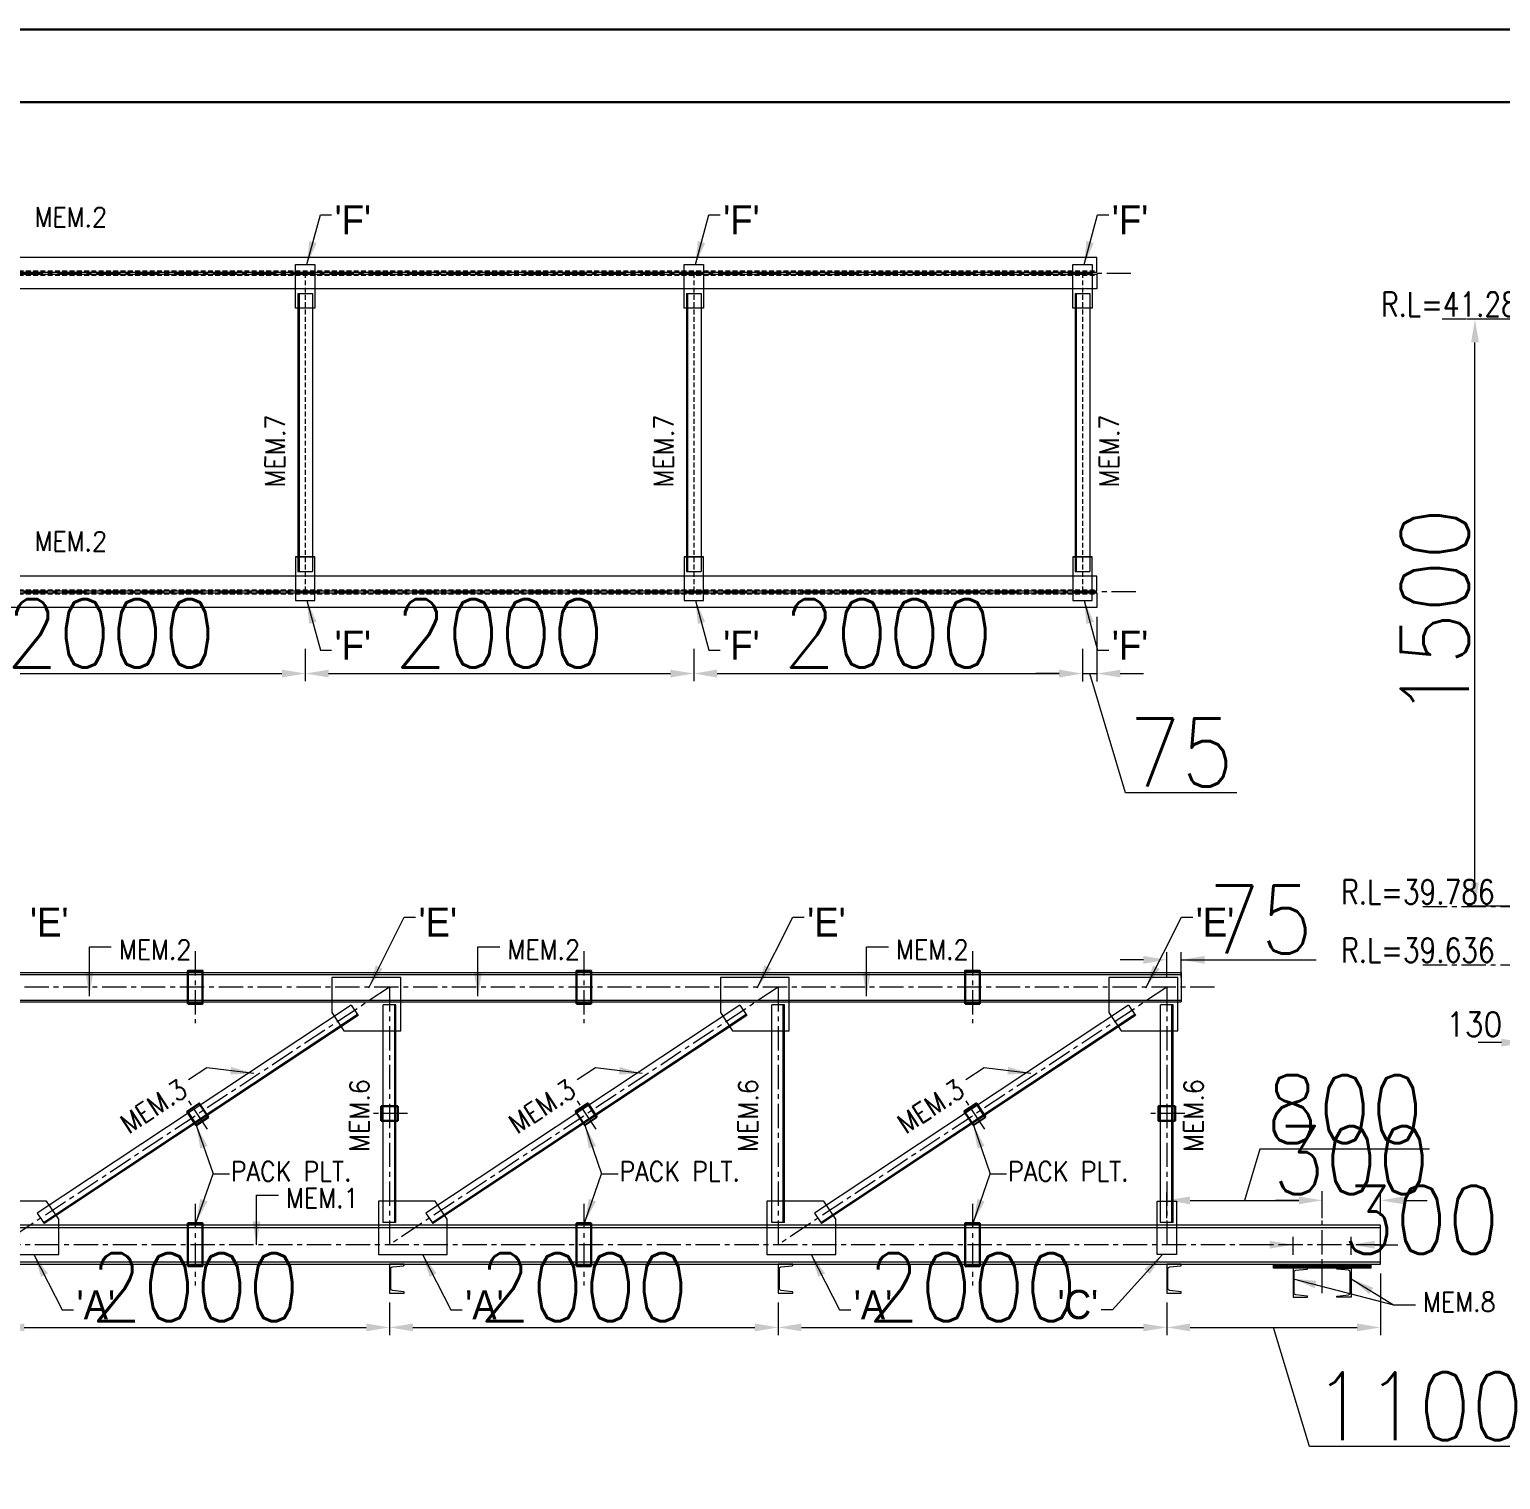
# Model space of a CAD drawing. Header units: millimetres. Extents: x 0 to 1124626, y -157535 to 82123.
# Drawn here: x 516411 to 523983, y 51670 to 59132 of the extents above; entities that cross this region are included whole.
import ezdxf

# ---------------------------------------------------------------- set-up
doc = ezdxf.new("R2010")
doc.units = ezdxf.units.MM
doc.header["$MEASUREMENT"] = 0
doc.linetypes.add('CENTER', pattern=[2, 1.25, -0.25, 0.25, -0.25])
doc.linetypes.add('HIDDEN', pattern=[0.375, 0.25, -0.125])
for name, color, linetype, lineweight in [('CN', 253, 'Continuous', 15), ('Dim', 6, 'Continuous', 13), ('L4', 4, 'Continuous', 30), ('rSHEET', 2, 'Continuous', 30), ('STR. STEEL', 25, 'Continuous', 18), ('structure', 183, 'Continuous', 15), ('Text', 7, 'Continuous', 15), ('TEXT-4', 2, 'Continuous', 25)]:
    doc.layers.add(name, color=color, linetype=linetype, lineweight=lineweight)
doc.styles.add('style1', font='romans.shx', dxfattribs={"width": 0.9, "height": 300})
doc.dimstyles.new('2.0 DIM-1', dxfattribs={"dimscale": 40, "dimtxt": 125, "dimasz": 3, "dimexe": 1, "dimexo": 1.2, "dimgap": 0.8, "dimtad": 1, "dimdec": 0, "dimlfac": 0.5, "dimzin": 1, "dimdsep": 46, "dimtxsty": 'style1', "dimcen": 2, "dimclrd": 8, "dimclre": 8, "dimclrt": 7, "dimadec": 0, "dimazin": 0, "dimtfac": 1, "dimtdec": 0, "dimtofl": 0, "dimtmove": 1, "dimatfit": 3, "dimfxl": 1, "dimtolj": 1, "dimtzin": 0, "dimlwd": 9, "dimlwe": 9, "dimarcsym": 1})
doc.dimstyles.new('Copy of DIM-1', dxfattribs={"dimscale": 40, "dimtxt": 125, "dimasz": 3, "dimexe": 1, "dimexo": 1.2, "dimgap": 0.8, "dimtad": 1, "dimdec": 0, "dimzin": 1, "dimdsep": 46, "dimtxsty": 'style1', "dimcen": 2, "dimclrd": 8, "dimclre": 8, "dimclrt": 7, "dimadec": 0, "dimazin": 0, "dimtfac": 1, "dimtdec": 0, "dimtofl": 0, "dimtmove": 1, "dimatfit": 3, "dimfxl": 1, "dimtolj": 1, "dimtzin": 0, "dimlwd": 9, "dimlwe": 9, "dimarcsym": 1})

# ---------------------------------------------------------------- blocks, each defined once
blk = doc.blocks.new('*D674')
at = {"layer": 'DEFPOINTS', "color": 0, "ltscale": 20, "transparency": 16777216}
for p in [(523850.8, 57641.6), (524311.1, 57641.6), (524207.3, 54620.8)]:
    blk.add_point(p, dxfattribs=at)
at = {"layer": 'Dim', "color": 8, "lineweight": 9, "ltscale": 20, "transparency": 16777216}
for p, q in [((524263.1, 57641.6), (523810.8, 57641.6)), ((523850.8, 54740.8), (523850.8, 57521.6)), ((524159.3, 54620.8), (523810.8, 54620.8))]:
    blk.add_line(p, q, dxfattribs=at)
at = {"layer": 'Dim', "color": 8, "ltscale": 20, "transparency": 16777216}
for points in [[(523870.8, 57521.6), (523830.8, 57521.6), (523850.8, 57641.6)], [(523830.8, 54740.8), (523870.8, 54740.8), (523850.8, 54620.8)]]:
    blk.add_solid(points, dxfattribs=at)
at = {"layer": 'Dim', "color": 7, "ltscale": 20, "transparency": 16777216, "insert": (523643.8, 56131.2), "char_height": 350, "attachment_point": 5, "rotation": 90, "style": 'style1'}
blk.add_mtext('\\A1;1500', dxfattribs=at)
blk = doc.blocks.new('*D680')
at = {"layer": 'DEFPOINTS', "color": 0, "ltscale": 20, "transparency": 16777216}
for p in [(524107.3, 54308.2), (524367.3, 54308.2), (524107.3, 53918.2)]:
    blk.add_point(p, dxfattribs=at)
at = {"layer": 'Dim', "color": 8, "lineweight": 9, "ltscale": 20, "transparency": 16777216}
for p, q in [((524107.3, 54260.2), (524107.3, 53878.2)), ((524367.3, 54260.2), (524367.3, 53878.2)), ((523987.3, 53918.2), (523867.3, 53918.2)), ((524487.3, 53918.2), (524607.3, 53918.2))]:
    blk.add_line(p, q, dxfattribs=at)
at = {"layer": 'Dim', "color": 8, "ltscale": 20, "transparency": 16777216}
for points in [[(523987.3, 53898.2), (523987.3, 53938.2), (524107.3, 53918.2)], [(524487.3, 53938.2), (524487.3, 53898.2), (524367.3, 53918.2)]]:
    blk.add_solid(points, dxfattribs=at)
at = {"layer": 'Dim', "color": 7, "ltscale": 20, "transparency": 16777216, "insert": (523846.7, 54012.7), "char_height": 125, "attachment_point": 5, "style": 'style1'}
blk.add_mtext('\\A1;130', dxfattribs=at)
blk = doc.blocks.new('*D787')
at = {"layer": 'DEFPOINTS', "color": 0, "ltscale": 20, "transparency": 16777216}
for p in [(516264.5, 52628.4), (518264.5, 52628.4), (518264.5, 52452.7)]:
    blk.add_point(p, dxfattribs=at)
at = {"layer": 'Dim', "color": 8, "lineweight": 9, "ltscale": 20, "transparency": 16777216}
for p, q in [((516264.5, 52580.4), (516264.5, 52412.7)), ((518264.5, 52580.4), (518264.5, 52412.7)), ((516384.5, 52452.7), (518144.5, 52452.7))]:
    blk.add_line(p, q, dxfattribs=at)
at = {"layer": 'Dim', "color": 8, "ltscale": 20, "transparency": 16777216}
for points in [[(516384.5, 52472.7), (516384.5, 52432.7), (516264.5, 52452.7)], [(518144.5, 52432.7), (518144.5, 52472.7), (518264.5, 52452.7)]]:
    blk.add_solid(points, dxfattribs=at)
at = {"layer": 'Dim', "color": 7, "ltscale": 20, "transparency": 16777216, "insert": (517264.5, 52659.7), "char_height": 350, "attachment_point": 5, "style": 'style1'}
blk.add_mtext('\\A1;2000', dxfattribs=at)
blk = doc.blocks.new('*D788')
at = {"layer": 'DEFPOINTS', "color": 0, "ltscale": 20, "transparency": 16777216}
for p in [(518264.5, 52628.4), (520264.5, 52628.4), (520264.5, 52452.7)]:
    blk.add_point(p, dxfattribs=at)
at = {"layer": 'Dim', "color": 8, "lineweight": 9, "ltscale": 20, "transparency": 16777216}
for p, q in [((518264.5, 52580.4), (518264.5, 52412.7)), ((520264.5, 52580.4), (520264.5, 52412.7)), ((518384.5, 52452.7), (520144.5, 52452.7))]:
    blk.add_line(p, q, dxfattribs=at)
at = {"layer": 'Dim', "color": 8, "ltscale": 20, "transparency": 16777216}
for points in [[(518384.5, 52472.7), (518384.5, 52432.7), (518264.5, 52452.7)], [(520144.5, 52432.7), (520144.5, 52472.7), (520264.5, 52452.7)]]:
    blk.add_solid(points, dxfattribs=at)
at = {"layer": 'Dim', "color": 7, "ltscale": 20, "transparency": 16777216, "insert": (519264.5, 52659.7), "char_height": 350, "attachment_point": 5, "style": 'style1'}
blk.add_mtext('\\A1;2000', dxfattribs=at)
blk = doc.blocks.new('*D789')
at = {"layer": 'DEFPOINTS', "color": 0, "ltscale": 20, "transparency": 16777216}
for p in [(523364.5, 52778.4), (522264.5, 52628.4), (523364.5, 52452.7)]:
    blk.add_point(p, dxfattribs=at)
at = {"layer": 'Dim', "color": 8, "lineweight": 9, "ltscale": 20, "transparency": 16777216}
for p, q in [((523364.5, 52730.4), (523364.5, 52412.7)), ((522264.5, 52580.4), (522264.5, 52412.7)), ((522384.5, 52452.7), (523244.5, 52452.7)), ((522998.4, 51839.7), (522814.5, 52452.7)), ((524124, 51839.7), (522998.4, 51839.7))]:
    blk.add_line(p, q, dxfattribs=at)
at = {"layer": 'Dim', "color": 8, "ltscale": 20, "transparency": 16777216}
for points in [[(522384.5, 52472.7), (522384.5, 52432.7), (522264.5, 52452.7)], [(523244.5, 52432.7), (523244.5, 52472.7), (523364.5, 52452.7)]]:
    blk.add_solid(points, dxfattribs=at)
at = {"layer": 'Dim', "color": 7, "ltscale": 20, "transparency": 16777216, "insert": (523561.2, 52046.7), "char_height": 350, "attachment_point": 5, "style": 'style1'}
blk.add_mtext('\\A1;1100', dxfattribs=at)
blk = doc.blocks.new('*D791')
at = {"layer": 'DEFPOINTS', "color": 0, "ltscale": 20, "transparency": 16777216}
for p in [(522339.5, 54344.3), (522264.5, 54203.4), (522339.5, 54203.4)]:
    blk.add_point(p, dxfattribs=at)
at = {"layer": 'Dim', "color": 8, "lineweight": 9, "ltscale": 20, "transparency": 16777216}
for p, q in [((522264.5, 54251.4), (522264.5, 54384.3)), ((522339.5, 54251.4), (522339.5, 54384.3)), ((522144.5, 54344.3), (522024.5, 54344.3)), ((522339.5, 54344.3), (523034.3, 54344.3)), ((522459.5, 54344.3), (522579.5, 54344.3))]:
    blk.add_line(p, q, dxfattribs=at)
at = {"layer": 'Dim', "color": 8, "ltscale": 20, "transparency": 16777216}
for points in [[(522144.5, 54324.3), (522144.5, 54364.3), (522264.5, 54344.3)], [(522459.5, 54364.3), (522459.5, 54324.3), (522339.5, 54344.3)]]:
    blk.add_solid(points, dxfattribs=at)
at = {"layer": 'Dim', "color": 7, "ltscale": 20, "transparency": 16777216, "insert": (522747.2, 54551.3), "char_height": 350, "attachment_point": 5, "style": 'style1'}
blk.add_mtext('\\A1;75', dxfattribs=at)
blk = doc.blocks.new('*D793')
at = {"layer": 'DEFPOINTS', "color": 0, "ltscale": 20, "transparency": 16777216}
for p in [(523364.5, 53106.6), (523064.5, 52978.4), (523364.5, 52978.4)]:
    blk.add_point(p, dxfattribs=at)
at = {"layer": 'Dim', "color": 8, "lineweight": 9, "ltscale": 20, "transparency": 16777216}
for p, q in [((522944.5, 53106.6), (522824.5, 53106.6)), ((523064.5, 53026.4), (523064.5, 53146.6)), ((523364.5, 53026.4), (523364.5, 53146.6)), ((523484.5, 53106.6), (523604.5, 53106.6))]:
    blk.add_line(p, q, dxfattribs=at)
at = {"layer": 'Dim', "color": 8, "ltscale": 20, "transparency": 16777216}
for points in [[(522944.5, 53086.6), (522944.5, 53126.6), (523064.5, 53106.6)], [(523484.5, 53126.6), (523484.5, 53086.6), (523364.5, 53106.6)]]:
    blk.add_solid(points, dxfattribs=at)
at = {"layer": 'Dim', "color": 7, "ltscale": 20, "transparency": 16777216, "insert": (523214.5, 53313.6), "char_height": 350, "attachment_point": 5, "style": 'style1'}
blk.add_mtext('\\A1;300', dxfattribs=at)
blk = doc.blocks.new('*D794')
at = {"layer": 'DEFPOINTS', "color": 0, "ltscale": 20, "transparency": 16777216}
for p in [(523214.5, 52878.4), (522914.5, 52778.4), (523214.5, 52778.4)]:
    blk.add_point(p, dxfattribs=at)
at = {"layer": 'Dim', "color": 8, "lineweight": 9, "ltscale": 20, "transparency": 16777216}
for p, q in [((522794.5, 52878.4), (522674.5, 52878.4)), ((522914.5, 52826.4), (522914.5, 52918.4)), ((523214.5, 52826.4), (523214.5, 52918.4)), ((523334.5, 52878.4), (523454.5, 52878.4))]:
    blk.add_line(p, q, dxfattribs=at)
at = {"layer": 'Dim', "color": 8, "ltscale": 20, "transparency": 16777216}
for points in [[(522794.5, 52858.4), (522794.5, 52898.4), (522914.5, 52878.4)], [(523334.5, 52898.4), (523334.5, 52858.4), (523214.5, 52878.4)]]:
    blk.add_solid(points, dxfattribs=at)
at = {"layer": 'Dim', "color": 7, "ltscale": 20, "transparency": 16777216, "insert": (523573.6, 53006.8), "char_height": 350, "attachment_point": 5, "style": 'style1'}
blk.add_mtext('\\A1;300', dxfattribs=at)
blk = doc.blocks.new('*D840')
at = {"layer": 'DEFPOINTS', "color": 0, "ltscale": 20, "transparency": 16777216}
for p in [(515830.4, 55993.3), (517830.4, 55993.3), (517830.4, 55817.6)]:
    blk.add_point(p, dxfattribs=at)
at = {"layer": 'Dim', "color": 8, "lineweight": 9, "ltscale": 20, "transparency": 16777216}
for p, q in [((515830.4, 55945.3), (515830.4, 55777.6)), ((517830.4, 55945.3), (517830.4, 55777.6)), ((515950.4, 55817.6), (517710.4, 55817.6))]:
    blk.add_line(p, q, dxfattribs=at)
at = {"layer": 'Dim', "color": 8, "ltscale": 20, "transparency": 16777216}
for points in [[(515950.4, 55837.6), (515950.4, 55797.6), (515830.4, 55817.6)], [(517710.4, 55797.6), (517710.4, 55837.6), (517830.4, 55817.6)]]:
    blk.add_solid(points, dxfattribs=at)
at = {"layer": 'Dim', "color": 7, "ltscale": 20, "transparency": 16777216, "insert": (516830.4, 56024.6), "char_height": 350, "attachment_point": 5, "style": 'style1'}
blk.add_mtext('\\A1;2000', dxfattribs=at)
blk = doc.blocks.new('*D841')
at = {"layer": 'DEFPOINTS', "color": 0, "ltscale": 20, "transparency": 16777216}
for p in [(517830.4, 55993.3), (519830.4, 55912.1), (519830.4, 55817.6)]:
    blk.add_point(p, dxfattribs=at)
at = {"layer": 'Dim', "color": 8, "lineweight": 9, "ltscale": 20, "transparency": 16777216}
for p, q in [((517830.4, 55945.3), (517830.4, 55777.6)), ((517950.4, 55817.6), (519710.4, 55817.6)), ((519830.4, 55864.1), (519830.4, 55777.6))]:
    blk.add_line(p, q, dxfattribs=at)
at = {"layer": 'Dim', "color": 8, "ltscale": 20, "transparency": 16777216}
for points in [[(517950.4, 55837.6), (517950.4, 55797.6), (517830.4, 55817.6)], [(519710.4, 55797.6), (519710.4, 55837.6), (519830.4, 55817.6)]]:
    blk.add_solid(points, dxfattribs=at)
at = {"layer": 'Dim', "color": 7, "ltscale": 20, "transparency": 16777216, "insert": (518830.4, 56024.6), "char_height": 350, "attachment_point": 5, "style": 'style1'}
blk.add_mtext('\\A1;2000', dxfattribs=at)
blk = doc.blocks.new('*D842')
at = {"layer": 'DEFPOINTS', "color": 0, "ltscale": 20, "transparency": 16777216}
for p in [(521905.4, 56158.3), (521830.4, 55993.3), (521905.4, 55817.4)]:
    blk.add_point(p, dxfattribs=at)
at = {"layer": 'Dim', "color": 8, "lineweight": 9, "ltscale": 20, "transparency": 16777216}
for p, q in [((521905.4, 56110.3), (521905.4, 55777.4)), ((521830.4, 55945.3), (521830.4, 55777.4)), ((521710.4, 55817.4), (521590.4, 55817.4)), ((521830.4, 55817.4), (521905.4, 55817.4)), ((522051.8, 55204.4), (521867.9, 55817.4)), ((522025.4, 55817.4), (522145.4, 55817.4)), ((522626.1, 55204.4), (522051.8, 55204.4))]:
    blk.add_line(p, q, dxfattribs=at)
at = {"layer": 'Dim', "color": 8, "ltscale": 20, "transparency": 16777216}
for points in [[(521710.4, 55797.4), (521710.4, 55837.4), (521830.4, 55817.4)], [(522025.4, 55837.4), (522025.4, 55797.4), (521905.4, 55817.4)]]:
    blk.add_solid(points, dxfattribs=at)
at = {"layer": 'Dim', "color": 7, "ltscale": 20, "transparency": 16777216, "insert": (522338.9, 55411.4), "char_height": 350, "attachment_point": 5, "style": 'style1'}
blk.add_mtext('\\A1;75', dxfattribs=at)
blk = doc.blocks.new('*D876')
at = {"layer": 'DEFPOINTS', "color": 0, "ltscale": 20, "transparency": 16777216}
for p in [(523064.5, 53106.6), (522264.5, 52966.4), (523064.5, 52966.4)]:
    blk.add_point(p, dxfattribs=at)
at = {"layer": 'Dim', "color": 8, "lineweight": 9, "ltscale": 20, "transparency": 16777216}
for p, q in [((522743.4, 53369.6), (522664.5, 53106.6)), ((523617, 53369.6), (522743.4, 53369.6)), ((522264.5, 53014.4), (522264.5, 53146.6)), ((522384.5, 53106.6), (522944.5, 53106.6)), ((523064.5, 53014.4), (523064.5, 53146.6))]:
    blk.add_line(p, q, dxfattribs=at)
at = {"layer": 'Dim', "color": 8, "ltscale": 20, "transparency": 16777216}
for points in [[(522384.5, 53126.6), (522384.5, 53086.6), (522264.5, 53106.6)], [(522944.5, 53086.6), (522944.5, 53126.6), (523064.5, 53106.6)]]:
    blk.add_solid(points, dxfattribs=at)
at = {"layer": 'Dim', "color": 7, "ltscale": 20, "transparency": 16777216, "insert": (523180.2, 53576.6), "char_height": 350, "attachment_point": 5, "style": 'style1'}
blk.add_mtext('\\A1;800', dxfattribs=at)
blk = doc.blocks.new('*D877')
at = {"layer": 'DEFPOINTS', "color": 0, "ltscale": 20, "transparency": 16777216}
for p in [(519830.4, 55993.3), (521830.4, 55912.1), (521830.4, 55817.6)]:
    blk.add_point(p, dxfattribs=at)
at = {"layer": 'Dim', "color": 8, "lineweight": 9, "ltscale": 20, "transparency": 16777216}
for p, q in [((519830.4, 55945.3), (519830.4, 55777.6)), ((519950.4, 55817.6), (521710.4, 55817.6)), ((521830.4, 55864.1), (521830.4, 55777.6))]:
    blk.add_line(p, q, dxfattribs=at)
at = {"layer": 'Dim', "color": 8, "ltscale": 20, "transparency": 16777216}
for points in [[(519950.4, 55837.6), (519950.4, 55797.6), (519830.4, 55817.6)], [(521710.4, 55797.6), (521710.4, 55837.6), (521830.4, 55817.6)]]:
    blk.add_solid(points, dxfattribs=at)
at = {"layer": 'Dim', "color": 7, "ltscale": 20, "transparency": 16777216, "insert": (520830.4, 56024.6), "char_height": 350, "attachment_point": 5, "style": 'style1'}
blk.add_mtext('\\A1;2000', dxfattribs=at)
blk = doc.blocks.new('*D880')
at = {"layer": 'DEFPOINTS', "color": 0, "ltscale": 20, "transparency": 16777216}
for p in [(520264.5, 52628.4), (522264.5, 52628.4), (522264.5, 52452.7)]:
    blk.add_point(p, dxfattribs=at)
at = {"layer": 'Dim', "color": 8, "lineweight": 9, "ltscale": 20, "transparency": 16777216}
for p, q in [((520264.5, 52580.4), (520264.5, 52412.7)), ((522264.5, 52580.4), (522264.5, 52412.7)), ((520384.5, 52452.7), (522144.5, 52452.7))]:
    blk.add_line(p, q, dxfattribs=at)
at = {"layer": 'Dim', "color": 8, "ltscale": 20, "transparency": 16777216}
for points in [[(520384.5, 52472.7), (520384.5, 52432.7), (520264.5, 52452.7)], [(522144.5, 52432.7), (522144.5, 52472.7), (522264.5, 52452.7)]]:
    blk.add_solid(points, dxfattribs=at)
at = {"layer": 'Dim', "color": 7, "ltscale": 20, "transparency": 16777216, "insert": (521264.5, 52659.7), "char_height": 350, "attachment_point": 5, "style": 'style1'}
blk.add_mtext('\\A1;2000', dxfattribs=at)

msp = doc.modelspace()

# ---------------------------------------------------------------- hatches: boundary and pattern name
at = {"layer": 'Dim', "ltscale": 20}
h = msp.add_hatch(dxfattribs=at)
h.set_pattern_fill('ANSI31', color=256)
h.set_pattern_definition([(45, (405877.99499, 23941.13111), (-0.08838834765, 0.08838834765), [])])
h.paths.add_polyline_path([(523064.5323, 52778.3944), (522814.5323, 52778.3944), (522814.5323, 52758.3944), (523064.5323, 52758.3944)])
h.paths.add_polyline_path([(523314.5323, 52778.3944), (523064.5323, 52778.3944), (523064.5323, 52758.3944), (523314.5323, 52758.3944)])

# ---------------------------------------------------------------- linework, layer by layer
at = {"layer": 'CN', "linetype": 'CENTER', "ltscale": 100}
for p, q in [((497555.3502, 57878.2834), (522105.3502, 57878.2834)), ((524207.3248, 57641.6017), (523664.6349, 57641.6017)), ((522105.3502, 56238.2834), (497555.3502, 56238.2834)), ((524107.3248, 54617.6017), (523564.6349, 54617.6017)), ((517264.5323, 54388.3944), (517264.5323, 54018.3944)), ((519264.5323, 54388.3944), (519264.5323, 54018.3944)), ((521264.5323, 54388.3944), (521264.5323, 54018.3944)), ((524107.3248, 54317.6017), (523564.6349, 54317.6017)), ((522510.4729, 54203.3944), (498018.5917, 54203.3944)), ((518264.5323, 54203.3944), (516264.5323, 52878.3944)), ((518264.5323, 54203.3944), (518264.5323, 52878.3944)), ((520264.5323, 54203.3944), (518264.5323, 52878.3944)), ((520264.5323, 54203.3944), (520264.5323, 52878.3944)), ((522264.5323, 54203.3944), (520264.5323, 52878.3944)), ((522264.5323, 54203.3944), (522264.5323, 52878.3944)), ((517328.2349, 53472.1396), (517226.0607, 53626.3648)), ((519328.2349, 53472.1396), (519226.0607, 53626.3648)), ((521328.2349, 53472.1396), (521226.0607, 53626.3648)), ((518357.0323, 53553.3944), (518172.0323, 53553.3944)), ((522357.0323, 53553.3944), (522172.0323, 53553.3944)), ((523064.5323, 52628.3944), (523064.5323, 53163.6449)), ((517264.5323, 53088.3944), (517264.5323, 52668.3944)), ((519264.5323, 53088.3944), (519264.5323, 52668.3944)), ((521264.5323, 53088.3944), (521264.5323, 52668.3944)), ((523364.5323, 52878.3944), (497164.5323, 52878.3944))]:
    msp.add_line(p, q, dxfattribs=at)
at = {"layer": 'CN', "linetype": 'HIDDEN', "ltscale": 100}
for p, q in [((497755.3502, 57889.2834), (521905.3502, 57889.2834)), ((497755.3502, 57867.2834), (521905.3502, 57867.2834)), ((517830.3502, 57878.2834), (517830.3502, 56238.2834)), ((519830.3502, 57878.2834), (519830.3502, 56238.2834)), ((521830.3502, 57878.2834), (521830.3502, 56238.2834)), ((497755.3502, 56249.2834), (521905.3502, 56249.2834)), ((497755.3502, 56227.2834), (521905.3502, 56227.2834))]:
    msp.add_line(p, q, dxfattribs=at)
at = {"layer": 'Dim', "color": 2, "ltscale": 20}
for p, q in [((517780.3502, 56418.2834), (517880.3502, 56418.2834)), ((519780.3502, 56418.2834), (519880.3502, 56418.2834)), ((521780.3502, 56418.2834), (521880.3502, 56418.2834))]:
    msp.add_line(p, q, dxfattribs=at)
at = {"layer": 'Dim', "ltscale": 20}
for points in [[(517880.3502, 57698.2834), (517780.3502, 57698.2834), (517780.3502, 57923.2834), (517880.3502, 57923.2834)], [(519880.3502, 57698.2834), (519780.3502, 57698.2834), (519780.3502, 57923.2834), (519880.3502, 57923.2834)], [(521880.3502, 57698.2834), (521780.3502, 57698.2834), (521780.3502, 57923.2834), (521880.3502, 57923.2834)], [(517880.3502, 56418.2834), (517780.3502, 56418.2834), (517780.3502, 56193.2834), (517880.3502, 56193.2834)], [(519880.3502, 56418.2834), (519780.3502, 56418.2834), (519780.3502, 56193.2834), (519880.3502, 56193.2834)], [(521880.3502, 56418.2834), (521780.3502, 56418.2834), (521780.3502, 56193.2834), (521880.3502, 56193.2834)], [(518322.0323, 54253.3944), (517967.2386, 54253.3944), (517967.2386, 54072.582), (518029.3934, 53978.7633), (518322.0323, 53978.7633)], [(520322.0323, 54253.3944), (519967.2386, 54253.3944), (519967.2386, 54072.582), (520029.3934, 53978.7633), (520322.0323, 53978.7633)], [(522322.0323, 54253.3944), (521967.2386, 54253.3944), (521967.2386, 54072.582), (522029.3934, 53978.7633), (522322.0323, 53978.7633)], [(516207.0323, 52828.3944), (516561.826, 52828.3944), (516561.826, 53009.2068), (516499.6711, 53103.0255), (516207.0323, 53103.0255)], [(518207.0323, 52828.3944), (518561.826, 52828.3944), (518561.826, 53009.2068), (518499.6711, 53103.0255), (518207.0323, 53103.0255)], [(520207.0323, 52828.3944), (520561.826, 52828.3944), (520561.826, 53009.2068), (520499.6711, 53103.0255), (520207.0323, 53103.0255)], [(522214.5323, 53103.0255), (522314.5323, 53103.0255), (522314.5323, 52828.3944), (522214.5323, 52828.3944)], [(522814.5323, 52778.3944), (523314.5323, 52778.3944), (523314.5323, 52758.3944), (522814.5323, 52758.3944)]]:
    msp.add_lwpolyline(points, close=True, dxfattribs=at)
at = {"layer": 'L4', "ltscale": 20}
for points in [[(517227.0323, 54118.3944), (517302.0323, 54118.3944), (517302.0323, 54288.3944), (517227.0323, 54288.3944)], [(519227.0323, 54118.3944), (519302.0323, 54118.3944), (519302.0323, 54288.3944), (519227.0323, 54288.3944)], [(521227.0323, 54118.3944), (521302.0323, 54118.3944), (521302.0323, 54288.3944), (521227.0323, 54288.3944)], [(517331.8822, 53534.5331), (517284.9372, 53605.3933), (517222.4135, 53563.9713), (517269.3584, 53493.1111)], [(518307.0323, 53590.8944), (518222.0323, 53590.8944), (518222.0323, 53515.8944), (518307.0323, 53515.8944)], [(519331.8822, 53534.5331), (519284.9372, 53605.3933), (519222.4135, 53563.9713), (519269.3584, 53493.1111)], [(521331.8822, 53534.5331), (521284.9372, 53605.3933), (521222.4135, 53563.9713), (521269.3584, 53493.1111)], [(522307.0323, 53590.8944), (522222.0323, 53590.8944), (522222.0323, 53515.8944), (522307.0323, 53515.8944)], [(517227.0323, 52768.3944), (517302.0323, 52768.3944), (517302.0323, 52988.3944), (517227.0323, 52988.3944)], [(519227.0323, 52768.3944), (519302.0323, 52768.3944), (519302.0323, 52988.3944), (519227.0323, 52988.3944)], [(521227.0323, 52768.3944), (521302.0323, 52768.3944), (521302.0323, 52988.3944), (521227.0323, 52988.3944)]]:
    msp.add_lwpolyline(points, close=True, dxfattribs=at)
at = {"layer": 'rSHEET'}
msp.add_lwpolyline([(495896.8161, 31349.5566), (535189.7745, 31349.5566), (535189.7745, 59132.4848), (495896.8161, 59132.4848)], close=True, dxfattribs=at)
msp.add_lwpolyline([(496551.6987, 31723.0736), (534534.8919, 31723.0736, 0.414213562), (534815.5558, 32003.7375), (534815.5558, 58478.3038, 0.414213562), (534534.8919, 58758.9678), (496551.6987, 58758.9678, 0.414213562), (496271.0348, 58478.3038), (496271.0348, 32003.7375, 0.414213562)], format="xyb", close=True, dxfattribs=at)
at = {"layer": 'STR. STEEL', "ltscale": 20}
for points in [[(518264.5323, 52628.3944), (518339.5323, 52628.3944), (518339.5323, 52633.2975, 0.383864035), (518336.6668, 52636.48), (518280.5825, 52642.3747, -0.383864035), (518270.7323, 52653.3144), (518270.7323, 52753.4743, -0.383864035), (518280.5825, 52764.4141), (518336.6668, 52770.3088, 0.383864035), (518339.5323, 52773.4913), (518339.5323, 52778.3944), (518264.5323, 52778.3944)], [(520264.5323, 52628.3944), (520339.5323, 52628.3944), (520339.5323, 52633.2975, 0.383864035), (520336.6668, 52636.48), (520280.5825, 52642.3747, -0.383864035), (520270.7323, 52653.3144), (520270.7323, 52753.4743, -0.383864035), (520280.5825, 52764.4141), (520336.6668, 52770.3088, 0.383864035), (520339.5323, 52773.4913), (520339.5323, 52778.3944), (520264.5323, 52778.3944)], [(522264.5323, 52628.3944), (522339.5323, 52628.3944), (522339.5323, 52633.2975, 0.383864035), (522336.6668, 52636.48), (522280.5825, 52642.3747, -0.383864035), (522270.7323, 52653.3144), (522270.7323, 52753.4743, -0.383864035), (522280.5825, 52764.4141), (522336.6668, 52770.3088, 0.383864035), (522339.5323, 52773.4913), (522339.5323, 52778.3944), (522264.5323, 52778.3944)], [(522914.5323, 52608.3944), (522989.5323, 52608.3944), (522989.5323, 52611.5916, 0.383864035), (522987.3831, 52613.9784), (522929.187, 52620.0951, -0.383864035), (522920.2323, 52630.0403), (522920.2323, 52736.7485, -0.383864035), (522929.187, 52746.6937), (522987.3831, 52752.8104, 0.383864035), (522989.5323, 52755.1972), (522989.5323, 52758.3944), (522914.5323, 52758.3944)], [(523214.5323, 52608.3944), (523139.5323, 52608.3944), (523139.5323, 52611.5916, -0.383864035), (523141.6814, 52613.9784), (523199.8776, 52620.0951, 0.383864035), (523208.8323, 52630.0403), (523208.8323, 52736.7485, 0.383864035), (523199.8776, 52746.6937), (523141.6814, 52752.8104, -0.383864035), (523139.5323, 52755.1972), (523139.5323, 52758.3944), (523214.5323, 52758.3944)]]:
    msp.add_lwpolyline(points, format="xyb", close=True, dxfattribs=at)
at = {"layer": 'structure', "color": 2, "ltscale": 20}
for p, q in [((517792.8502, 57773.2834), (517792.8502, 56343.2834)), ((517792.8502, 57773.2834), (517867.8502, 57773.2834)), ((517798.8502, 57773.2834), (517798.8502, 56343.2834)), ((517867.8502, 57773.2834), (517867.8502, 56343.2834)), ((519792.8502, 57773.2834), (519792.8502, 56343.2834)), ((519792.8502, 57773.2834), (519867.8502, 57773.2834)), ((519798.8502, 57773.2834), (519798.8502, 56343.2834)), ((519867.8502, 57773.2834), (519867.8502, 56343.2834)), ((521792.8502, 57773.2834), (521792.8502, 56343.2834)), ((521792.8502, 57773.2834), (521867.8502, 57773.2834)), ((521798.8502, 57773.2834), (521798.8502, 56343.2834)), ((521867.8502, 57773.2834), (521867.8502, 56343.2834)), ((517792.8502, 56343.2834), (517867.8502, 56343.2834)), ((519792.8502, 56343.2834), (519867.8502, 56343.2834)), ((521792.8502, 56343.2834), (521867.8502, 56343.2834)), ((498189.5323, 54278.3944), (522339.5323, 54278.3944)), ((498189.5323, 54269.3944), (522339.5323, 54269.3944)), ((522339.5323, 54278.3944), (522339.5323, 54128.3944)), ((498189.5323, 54137.3944), (522339.5323, 54137.3944)), ((498189.5323, 54128.3944), (522339.5323, 54128.3944)), ((518067.4697, 54111.8256), (516450.9269, 53040.866)), ((518100.055, 54062.6402), (516483.5122, 52991.6807)), ((518067.4697, 54111.8256), (518103.3687, 54057.6383)), ((518232.0323, 52993.3944), (518232.0323, 54113.3944)), ((518297.0323, 54113.3944), (518232.0323, 54113.3944)), ((518291.0323, 52993.3944), (518291.0323, 54113.3944)), ((518297.0323, 52993.3944), (518297.0323, 54113.3944)), ((520067.4697, 54111.8256), (518450.9269, 53040.866)), ((520100.055, 54062.6402), (518483.5122, 52991.6807)), ((520067.4697, 54111.8256), (520103.3687, 54057.6383)), ((520232.0323, 52993.3944), (520232.0323, 54113.3944)), ((520297.0323, 54113.3944), (520232.0323, 54113.3944)), ((520291.0323, 52993.3944), (520291.0323, 54113.3944)), ((520297.0323, 52993.3944), (520297.0323, 54113.3944)), ((522067.4697, 54111.8256), (520450.9269, 53040.866)), ((522100.055, 54062.6402), (520483.5122, 52991.6807)), ((522067.4697, 54111.8256), (522103.3687, 54057.6383)), ((522232.0323, 52993.3944), (522232.0323, 54113.3944)), ((522297.0323, 54113.3944), (522232.0323, 54113.3944)), ((522291.0323, 52993.3944), (522291.0323, 54113.3944)), ((522297.0323, 52993.3944), (522297.0323, 54113.3944)), ((518103.3687, 54057.6383), (516486.826, 52986.6788)), ((520103.3687, 54057.6383), (518486.826, 52986.6788)), ((522103.3687, 54057.6383), (520486.826, 52986.6788)), ((516450.9269, 53040.866), (516486.826, 52986.6788)), ((518450.9269, 53040.866), (518486.826, 52986.6788)), ((520450.9269, 53040.866), (520486.826, 52986.6788)), ((520450.9269, 53040.866), (520486.826, 52986.6788)), ((497164.5323, 52966.3944), (523364.5323, 52966.3944)), ((518297.0323, 52993.3944), (518232.0323, 52993.3944)), ((520297.0323, 52993.3944), (520232.0323, 52993.3944)), ((522297.0323, 52993.3944), (522232.0323, 52993.3944)), ((497164.5323, 52790.3944), (523364.5323, 52790.3944)), ((498264.5323, 52778.3944), (522264.5323, 52778.3944))]:
    msp.add_line(p, q, dxfattribs=at)
at = {"layer": 'structure', "ltscale": 20}
for points in [[(497755.3502, 57883.2834), (521905.3502, 57883.2834), (521905.3502, 57958.2834), (497755.3502, 57958.2834)], [(497755.3502, 57873.2834), (521905.3502, 57873.2834), (521905.3502, 57798.2834), (497755.3502, 57798.2834)], [(497755.3502, 56243.2834), (521905.3502, 56243.2834), (521905.3502, 56318.2834), (497755.3502, 56318.2834)], [(497755.3502, 56233.2834), (521905.3502, 56233.2834), (521905.3502, 56158.2834), (497755.3502, 56158.2834)], [(523364.5323, 52778.3944), (523364.5323, 52978.3944), (497164.5323, 52978.3944), (497164.5323, 52778.3944)]]:
    msp.add_lwpolyline(points, close=True, dxfattribs=at)

# ---------------------------------------------------------------- texts
at = {"layer": 'Text', "ltscale": 20, "style": 'style1', "width": 0.8}
for s, p in [('R.L=41.286', (523368.0411, 57655.3621)), ('R.L=39.786', (523162.9563, 54631.3621)), ('R.L=39.636', (523162.9563, 54331.3621))]:
    msp.add_text(s, height=125, dxfattribs=at).set_placement(p)
at = {"layer": 'Text', "ltscale": 20, "char_height": 100, "style": 'style1'}
for s, insert, width, attachment_point, rotation in [('MEM.2', (516436.6562, 58217.1808), 1218.023492, 1, 359.8539997), ('MEM.7', (517624.8785, 56776.0853), 1518.022116, 1, 89.82648199), ('MEM.7', (519624.8785, 56776.0853), 1518.022116, 1, 89.82648199), ('MEM.7', (521917.7367, 56776.0853), 1518.022116, 1, 89.82648199), ('MEM.2', (516436.6562, 56548.54), 1218.023492, 1, 359.8539997), ('MEM.2', (516870.8383, 54447.3235), 1218.023492, 1, 359.8539997), ('MEM.2', (518870.8383, 54447.3235), 1218.023492, 1, 359.8539997), ('MEM.2', (520870.8383, 54447.3235), 1218.023492, 1, 359.8539997), ('MEM.3', (517178.9664, 53734.9198), 1218.023492, 3, 33.30083699), ('MEM.6', (518059.0605, 53356.356), 1218.023492, 1, 89.82648199), ('MEM.3', (519178.9664, 53734.9198), 1218.023492, 3, 33.30083699), ('MEM.6', (520059.0605, 53356.356), 1218.023492, 1, 89.82648199), ('MEM.3', (521178.9664, 53734.9198), 1218.023492, 3, 33.30083699), ('MEM.6', (522351.9188, 53356.356), 1218.023492, 1, 89.82648199), ('MEM.1', (517731.0796, 53168.9172), 1218.023492, 1, 359.8539997), ('MEM.8', (523582.9578, 52533.3143), 1218.023492, 7, 0.1460003)]:
    msp.add_mtext(s, dxfattribs=dict(at, insert=insert, width=width, attachment_point=attachment_point, rotation=rotation))
at = {"layer": 'Text', "ltscale": 20, "char_height": 100, "width": 1218.023492, "attachment_point": 1, "style": 'style1'}
for insert in [(517447.3689, 53305.9133), (519447.3689, 53305.9133), (521447.3689, 53305.9133)]:
    msp.add_mtext('PACK PLT.', dxfattribs=dict(at, insert=insert))
at = {"layer": 'TEXT-4', "ltscale": 20, "char_height": 150, "width": 111.984005, "style": 'style1'}
for s, insert, attachment_point in [("{\\fArial|b0|i0|c0|p34;'F'}", (517982.0252, 58227.8629), 1), ("{\\fArial|b0|i0|c0|p34;'F'}", (519982.0252, 58227.8629), 1), ("{\\fArial|b0|i0|c0|p34;'F'}", (521982.0252, 58227.8629), 1), ("{\\fArial|b0|i0|c0|p34;'F'}", (517982.0252, 55888.704), 7), ("{\\fArial|b0|i0|c0|p34;'F'}", (519982.0252, 55888.704), 7), ("{\\fArial|b0|i0|c0|p34;'F'}", (521982.0252, 55888.704), 7), ("{\\fArial|b0|i0|c0|p34;'E'}", (516414.1982, 54613.3598), 1), ("{\\fArial|b0|i0|c0|p34;'E'}", (518414.1982, 54613.3598), 1), ("{\\fArial|b0|i0|c0|p34;'E'}", (520414.1982, 54613.3598), 1), ("{\\fArial|b0|i0|c0|p34;'E'}", (522414.1982, 54613.3598), 1), ("{\\fArial|b0|i0|c0|p34;'A'}", (516653.9919, 52493.429), 7), ("{\\fArial|b0|i0|c0|p34;'A'}", (518653.9919, 52493.429), 7), ("{\\fArial|b0|i0|c0|p34;'A'}", (520653.9919, 52493.429), 7), ("{\\fArial|b0|i0|c0|p34;'C'}", (521911.1282, 52493.429), 9)]:
    msp.add_mtext(s, dxfattribs=dict(at, insert=insert, attachment_point=attachment_point))

# ---------------------------------------------------------------- dimensions: what is measured, and where the dimension line sits
at = {"layer": 'Dim', "ltscale": 20}
dim = msp.add_linear_dim(base=(523850.8337, 57641.6017), p1=(524207.3248, 54620.7759), p2=(524311.1499, 57641.6017), angle=90, text='1500', dimstyle='Copy of DIM-1', override={"dimtxt": 125, "dimtxsty": 'style1'}, dxfattribs=at)
dim.commit()
dim.dimension.update_dxf_attribs({"geometry": '*D674', "text_midpoint": (523643.8337, 56131.1888)})
for base, p1, p2, picture, middle in [((517830.3502, 55817.5795), (515830.3502, 55993.2834), (517830.3502, 55993.2834), '*D840', (516830.3502, 56024.5795)), ((519830.3502, 55817.5795), (517830.3502, 55993.2834), (519830.3502, 55912.0795), '*D841', (518830.3502, 56024.5795)), ((521830.3502, 55817.5795), (519830.3502, 55993.2834), (521830.3502, 55912.0795), '*D877', (520830.3502, 56024.5795)), ((521905.3502, 55817.378), (521830.3502, 55993.2834), (521905.3502, 56158.2834), '*D842', (522083.7503, 55411.378)), ((523064.5323, 53106.6117), (522264.5323, 52966.3944), (523064.5323, 52966.3944), '*D876', (522775.4323, 53576.6117)), ((518264.5323, 52452.6904), (516264.5323, 52628.3944), (518264.5323, 52628.3944), '*D787', (517264.5323, 52659.6904)), ((520264.5323, 52452.6904), (518264.5323, 52628.3944), (520264.5323, 52628.3944), '*D788', (519264.5323, 52659.6904)), ((522264.5323, 52452.6904), (520264.5323, 52628.3944), (522264.5323, 52628.3944), '*D880', (521264.5323, 52659.6904)), ((523364.5323, 52452.6904), (522264.5323, 52628.3944), (523364.5323, 52778.3944), '*D789', (523030.4324, 52046.6904))]:
    dim = msp.add_linear_dim(base=base, p1=p1, p2=p2, dimstyle='Copy of DIM-1', dxfattribs=at)
    dim.commit()
    dim.dimension.update_dxf_attribs({"geometry": picture, "text_midpoint": middle})
dim = msp.add_linear_dim(base=(522339.5323, 54344.2644), p1=(522264.5323, 54203.3944), p2=(522339.5323, 54203.3944), dimstyle='Copy of DIM-1', dxfattribs=at)
dim.commit()
dim.dimension.update_dxf_attribs({"geometry": '*D791', "text_midpoint": (522747.1865, 54286.0809), "dimtype": 160})
for base, p1, p2, dimstyle, picture, middle in [((524107.3248, 53918.216), (524367.3248, 54308.211), (524107.3248, 54308.211), '2.0 DIM-1', '*D680', (523846.6898, 53918.216)), ((523364.5323, 53106.6117), (523064.5323, 52978.3944), (523364.5323, 52978.3944), 'Copy of DIM-1', '*D793', (523214.5323, 53106.6117)), ((523214.5323, 52878.3944), (522914.5323, 52778.3944), (523214.5323, 52778.3944), 'Copy of DIM-1', '*D794', (523573.6018, 52799.8035))]:
    dim = msp.add_linear_dim(base=base, p1=p1, p2=p2, angle=180, dimstyle=dimstyle, dxfattribs=at)
    dim.commit()
    dim.dimension.update_dxf_attribs({"geometry": picture, "text_midpoint": middle, "dimtype": 160})

# ---------------------------------------------------------------- leaders
for points, override in [([(517838.8122, 57922.5661), (517908.4444, 58178.5377), (517966.1809, 58178.5377)], {"dimtxt": 125, "dimasz": 3, "dimgap": 0.8, "dimtad": 0}), ([(519838.8122, 57922.5661), (519908.4444, 58178.5377), (519966.1809, 58178.5377)], {"dimtxt": 125, "dimasz": 3, "dimgap": 0.8, "dimtad": 0}), ([(521838.8122, 57922.5661), (521908.4444, 58178.5377), (521966.1809, 58178.5377)], {"dimtxt": 125, "dimasz": 3, "dimtad": 0}), ([(517838.8122, 56194.0007), (517908.4444, 55938.0291), (517966.1809, 55938.0291)], {"dimtxt": 125, "dimasz": 3, "dimgap": 0.8, "dimtad": 0}), ([(519838.8122, 56194.0007), (519908.4444, 55938.0291), (519966.1809, 55938.0291)], {"dimtxt": 125, "dimasz": 3, "dimgap": 0.8, "dimtad": 0}), ([(521838.8122, 56194.0007), (521908.4444, 55938.0291), (521966.1809, 55938.0291)], {"dimtxt": 125, "dimasz": 3, "dimgap": 0.8, "dimtad": 0}), ([(518157.3926, 54199.6216), (518340.6174, 54564.0347), (518398.3539, 54564.0347)], {"dimtxt": 125, "dimasz": 3, "dimgap": 0.8, "dimtad": 0}), ([(520157.3926, 54199.6216), (520340.6174, 54564.0347), (520398.3539, 54564.0347)], {"dimtxt": 125, "dimasz": 3, "dimgap": 0.8, "dimtad": 0}), ([(522157.3926, 54199.6216), (522340.6174, 54564.0347), (522398.3539, 54564.0347)], {"dimtxt": 125, "dimasz": 3, "dimgap": 0.8, "dimtad": 0}), ([(516719.4741, 54156.8006), (516719.4741, 54412.1171), (516832.5131, 54412.1171)], {"dimtxt": 125, "dimasz": 3, "dimtad": 0}), ([(518719.4741, 54156.8006), (518719.4741, 54412.1171), (518832.5131, 54412.1171)], {"dimtxt": 125, "dimasz": 3, "dimtad": 0}), ([(520719.4741, 54156.8006), (520719.4741, 54412.1171), (520832.5131, 54412.1171)], {"dimtxt": 125, "dimasz": 3, "dimtad": 0}), ([(517565.4265, 53759.7672), (517324.9423, 53788.2268), (517230.3066, 53726.4054)], {"dimtxt": 125, "dimasz": 3, "dimtad": 0}), ([(519565.4265, 53759.7672), (519324.9423, 53788.2268), (519230.3066, 53726.4054)], {"dimtxt": 125, "dimasz": 3, "dimtad": 0}), ([(521565.4265, 53759.7672), (521324.9423, 53788.2268), (521230.3066, 53726.4054)], {"dimtxt": 125, "dimasz": 3, "dimtad": 0}), ([(517269.3584, 53493.1111), (517356.1396, 53243.6277), (517440.6246, 53243.6277)], {"dimtxt": 125, "dimasz": 3, "dimtad": 0}), ([(519269.3584, 53493.1111), (519356.1396, 53243.6277), (519440.6246, 53243.6277)], {"dimtxt": 125, "dimasz": 3, "dimtad": 0}), ([(521269.3584, 53493.1111), (521356.1396, 53243.6277), (521440.6246, 53243.6277)], {"dimtxt": 125, "dimasz": 3, "dimtad": 0}), ([(517269.3584, 52994.1443), (517356.1396, 53243.6277), (517440.6246, 53243.6277)], {"dimtxt": 125, "dimasz": 3, "dimtad": 0}), ([(519269.3584, 52994.1443), (519356.1396, 53243.6277), (519440.6246, 53243.6277)], {"dimtxt": 125, "dimasz": 3, "dimtad": 0}), ([(521269.3584, 52994.1443), (521356.1396, 53243.6277), (521440.6246, 53243.6277)], {"dimtxt": 125, "dimasz": 3, "dimtad": 0}), ([(517579.7154, 52878.3944), (517579.7154, 53133.7109), (517692.7543, 53133.7109)], {"dimtxt": 125, "dimasz": 3, "dimtad": 0}), ([(516434.0544, 52828.3944), (516580.4111, 52542.7541), (516638.1476, 52542.7541)], {"dimtxt": 125, "dimasz": 3, "dimgap": 0.8, "dimtad": 0}), ([(518434.0544, 52828.3944), (518580.4111, 52542.7541), (518638.1476, 52542.7541)], {"dimtxt": 125, "dimasz": 3, "dimgap": 0.8, "dimtad": 0}), ([(520434.0544, 52828.3944), (520580.4111, 52542.7541), (520638.1476, 52542.7541)], {"dimtxt": 125, "dimasz": 3, "dimgap": 0.8, "dimtad": 0}), ([(522243.0879, 52828.3944), (521984.7091, 52542.7541), (521926.9725, 52542.7541)], {"dimtxt": 125, "dimasz": 3, "dimgap": 0.8, "dimtad": 0}), ([(522914.5323, 52703.3944), (523431.5936, 52568.5206), (523544.6326, 52568.5206)], {"dimtxt": 125, "dimasz": 3, "dimtad": 0}), ([(523214.5323, 52703.3944), (523431.5936, 52568.5206), (523544.6326, 52568.5206)], {"dimtxt": 125, "dimasz": 3, "dimtad": 0})]:
    msp.add_leader(points, dimstyle='Copy of DIM-1', override=override, dxfattribs=at)

doc.saveas('drawing.dxf')
